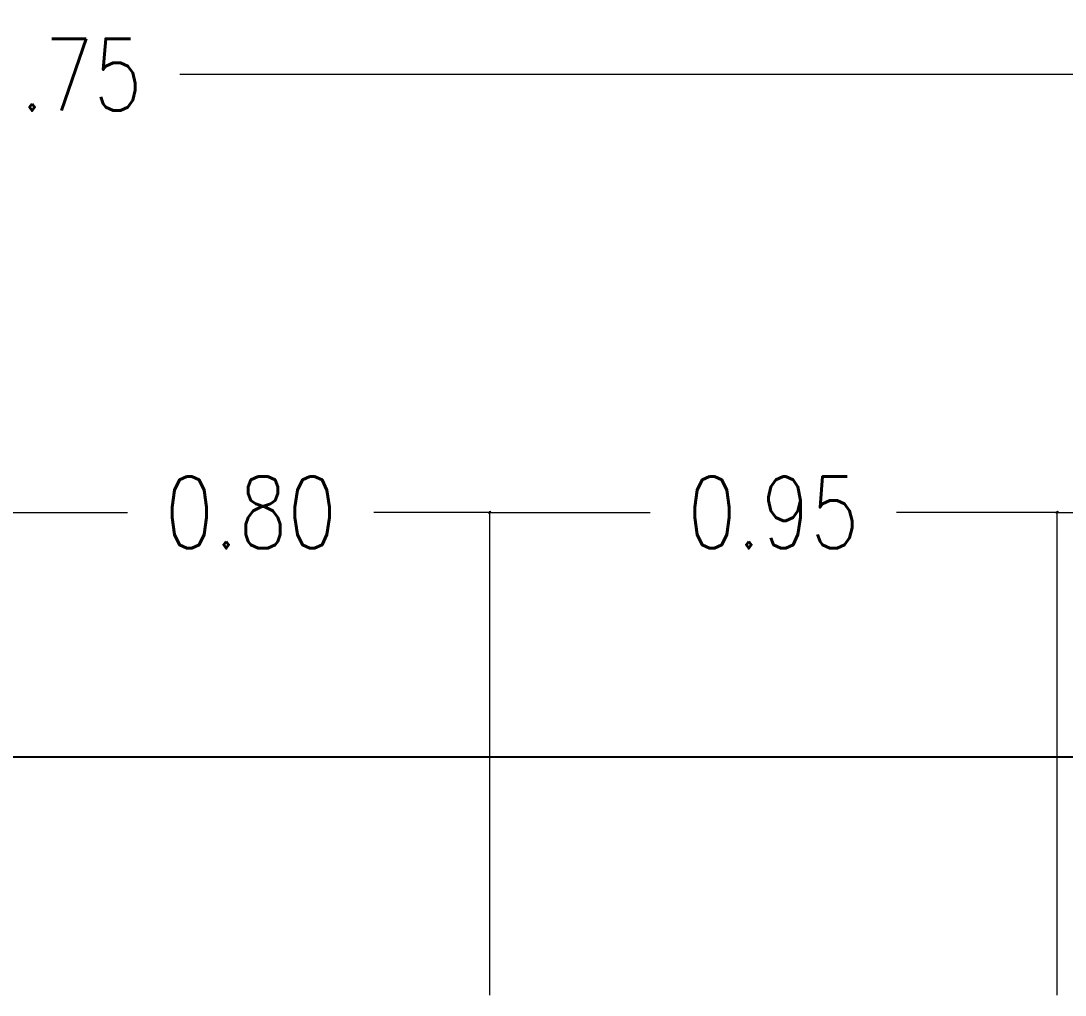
# Paper-space layout 'A000' of a CAD drawing. Header units: millimetres. Extents: x 0 to 841, y 0 to 594.
# Drawn here: x 588.6 to 623.56, y 134.92 to 167.53 of the extents above; entities that cross this region are included whole.
import ezdxf

# ---------------------------------------------------------------- set-up
doc = ezdxf.new("R2010")
doc.units = ezdxf.units.MM
doc.header["$MEASUREMENT"] = 0
doc.layers.add('A-ANNO-DIMS', color=3, linetype='Continuous', lineweight=18)
doc.layers.add('A-ELEV-MBE1', color=7, linetype='Continuous', lineweight=25)
doc.styles.add('E-ROMANS', font='romans.shx', dxfattribs={"width": 0.8})

# ---------------------------------------------------------------- blocks, each defined once
blk = doc.blocks.new('_Oblique')
at = {"color": 0, "linetype": 'ByBlock', "lineweight": -2}
blk.add_line((-0.5, -0.5), (0.5, 0.5), dxfattribs=at)

psp = doc.layouts.new('A000')

# ---------------------------------------------------------------- linework, layer by layer
at = {"layer": 'A-ANNO-DIMS'}
for p, q in [((687.329, 165.733), (593.919, 165.733)), ((588.257, 151.08), (592.167, 151.08)), ((604.329, 151.08), (600.419, 151.08)), ((604.257, 151.08), (609.667, 151.08)), ((604.293, 134.92), (604.293, 151.116)), ((604.293, 134.92), (604.293, 151.116)), ((623.329, 151.08), (617.919, 151.08)), ((623.257, 151.08), (627.667, 151.08)), ((623.293, 134.92), (623.293, 151.116)), ((623.293, 134.92), (623.293, 151.116))]:
    psp.add_line(p, q, dxfattribs=at)
at = {"layer": 'A-ELEV-MBE1'}
psp.add_line((556.293, 142.896), (665.293, 142.896), dxfattribs=at)

# ---------------------------------------------------------------- block references
at = {"layer": 'A-ANNO-DIMS', "xscale": 0.07200000000000001, "yscale": 0.07200000000000001, "zscale": 0.07200000000000001, "rotation": 180}
for p in [(604.293, 151.08), (623.293, 151.08)]:
    psp.add_blockref('_Oblique', p, dxfattribs=at)
at = {"layer": 'A-ANNO-DIMS', "xscale": 0.07200000000000001, "yscale": 0.07200000000000001, "zscale": 0.07200000000000001}
for p in [(604.293, 151.08), (623.293, 151.08)]:
    psp.add_blockref('_Oblique', p, dxfattribs=at)

# ---------------------------------------------------------------- texts
at = {"layer": 'A-ANNO-DIMS', "char_height": 2.4, "attachment_point": 5, "style": 'E-ROMANS', "bg_fill": 3, "box_fill_scale": 1.25, "bg_fill_color": 256, "bg_fill_true_color": 13158600, "bg_fill_transparency": 0}
for s, insert in [('\\A1;9.75', (589.793, 165.733)), ('\\A1;0.80', (596.293, 151.08)), ('\\A1;0.95', (613.793, 151.08))]:
    psp.add_mtext(s, dxfattribs=dict(at, insert=insert))

doc.saveas('drawing.dxf')
